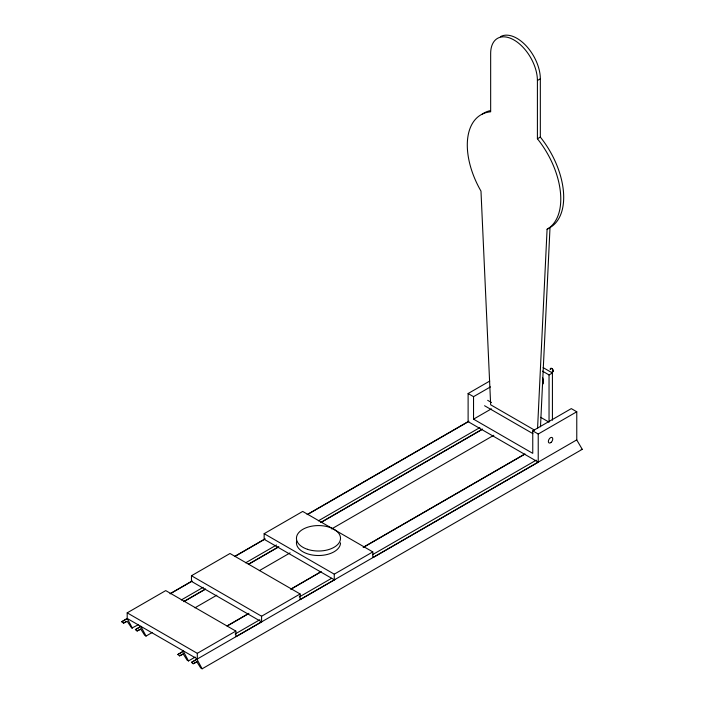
<?xml version="1.0" encoding="UTF-8"?>
<svg xmlns="http://www.w3.org/2000/svg" width="704" height="704" viewBox="0 0 704 704"><rect width="100%" height="100%" fill="white"/><g stroke="black" fill="none" stroke-linecap="round" stroke-linejoin="round"><path stroke-width="1.06" d="M537.566 428.49L547.087 229.275A66.106 38.166 60 0 0 537.407 138.776L537.407 80.494A33.053 19.078 60 0 0 514.034 40.014A33.053 19.078 60 0 0 490.662 53.513L490.662 111.795A66.106 38.166 60 0 0 480.982 191.11L490.662 404.791L534.6 430.162M540.487 426.809L550.009 227.586A66.106 38.166 60 0 0 540.329 137.095L540.329 78.813A33.053 19.078 60 0 0 525.897 45.549A33.053 19.078 60 0 0 500.43 36.696M126.333 621.482L123.473 623.137L121.748 621.764L127.195 618.473L127.195 612.85L165.73 590.603L235.849 631.083L235.849 636.706M123.473 623.137L127.222 621.342L131.736 628.126L138.477 624.686M132.431 628.179L127.195 618.473L197.305 658.953L197.305 653.33L127.195 612.85M135.379 629.64L140.826 626.349L146.062 636.055L144.681 635.272L140.853 629.218L137.113 631.004L135.379 629.64L141.09 626.34M177.822 654.509L183.269 651.218L188.496 660.933L187.114 660.15L183.295 654.095L179.546 655.882L177.822 654.509L183.533 651.209M196.988 661.549L193.178 663.749L191.453 662.385L576.77 439.877L576.77 411.77L571.296 408.61L532.761 430.857L532.761 453.35L473.537 419.153L473.537 396.669L490.459 386.901M193.178 663.749L196.926 661.962L200.746 668.017L202.136 668.8L582.252 449.328L576.682 439.824M202.136 668.8L196.9 659.094M582.252 449.328L581.222 449.478M537.407 80.494L540.329 78.813M537.407 138.776L540.329 137.095M547.087 229.275L550.009 227.586M576.77 411.77L538.226 434.016L538.226 462.123L468.116 421.652L468.116 393.536L489.729 381.058M264.15 533.685L334.268 574.165L334.268 579.779L264.15 539.299L264.15 533.685L302.694 511.43L372.803 551.91L372.803 557.533M191.462 575.749L261.58 616.229L261.58 621.852L191.462 581.372L191.462 575.749L230.006 553.494L300.115 593.974L300.115 599.597M170.025 593.745L191.919 581.108M234.749 556.38L265.206 538.789M307.094 514.615L468.899 421.194M542.52 371.158L549.041 374.924L552.42 372.97L552.42 420.2M121.748 621.764L127.459 618.464M170.289 593.736L192.183 581.099M235.013 556.371L264.528 539.334M308.308 514.052L468.213 421.731M473.537 419.153L491.401 408.848M181.306 599.958L203.201 587.312M245.696 562.786L276.496 545.002M318.375 520.819L479.846 427.601M183.656 601.621L205.55 588.975M248.389 564.247L278.846 546.665M320.725 522.482L482.539 429.062M183.929 601.612L204.864 589.521M248.653 564.238L278.159 547.202M320.989 522.474L481.853 429.607M137.113 631.004L140.914 628.804M146.062 636.055L152.108 632.553M194.938 607.825L216.832 595.188M259.327 570.662L290.127 552.869M331.672 528.898L493.821 435.274M227.049 625.944L248.943 613.307M290.822 589.125L321.279 571.542M363.158 547.36L524.973 453.939M227.313 625.935L247.306 614.39M291.086 589.116L320.593 572.079M363.431 547.351L524.286 454.476M179.546 655.882L183.357 653.682M334.268 574.165L372.803 551.91M197.305 653.33L235.849 631.083M261.58 616.229L300.115 593.974M188.496 660.933L195.166 657.078M235.136 634.005L259.89 619.714M299.253 596.983L331.61 578.292M372.539 554.664L536.254 460.143M191.453 662.385L197.164 659.085M236.192 636.557L261.888 621.711M300.916 599.183L335.183 579.401M373.252 557.418L537.918 462.352M543.11 367.594L552.42 372.97M540.654 417.314L549.041 422.154L549.041 374.924M487.678 400.33L491.471 402.512M468.116 393.536L473.537 396.669M532.761 430.857L538.226 434.016M484.563 405.733L532.884 433.629M340.516 542.793A22.035 12.725 0 0 1 317.038 555.491A22.035 12.725 0 0 1 296.63 541.138M542.687 377.758A8.096 4.673 60 0 1 542.687 384.366M542.687 380.01A8.096 4.673 60 0 1 542.687 383.434M550.141 369.345A2.068 1.197 60 0 1 552.332 369.151A2.068 1.197 60 0 1 552.332 372.073M550.528 369.283A1.874 1.082 60 0 1 551.734 368.456A1.874 1.082 60 0 1 553.15 370.533A1.874 1.082 60 0 1 552.191 371.721M482.231 114.162A66.106 38.166 60 0 1 490.486 110.572M307.463 549.314A22.035 12.725 0 0 0 340.516 538.296A22.035 12.725 0 0 0 307.463 527.278A22.035 12.725 0 0 0 307.463 549.314M551.126 442.358A3.115 1.804 -60 0 0 552.112 437.527A3.115 1.804 -60 0 0 548.425 440.801A3.115 1.804 -60 0 0 551.126 442.358"/></g></svg>
